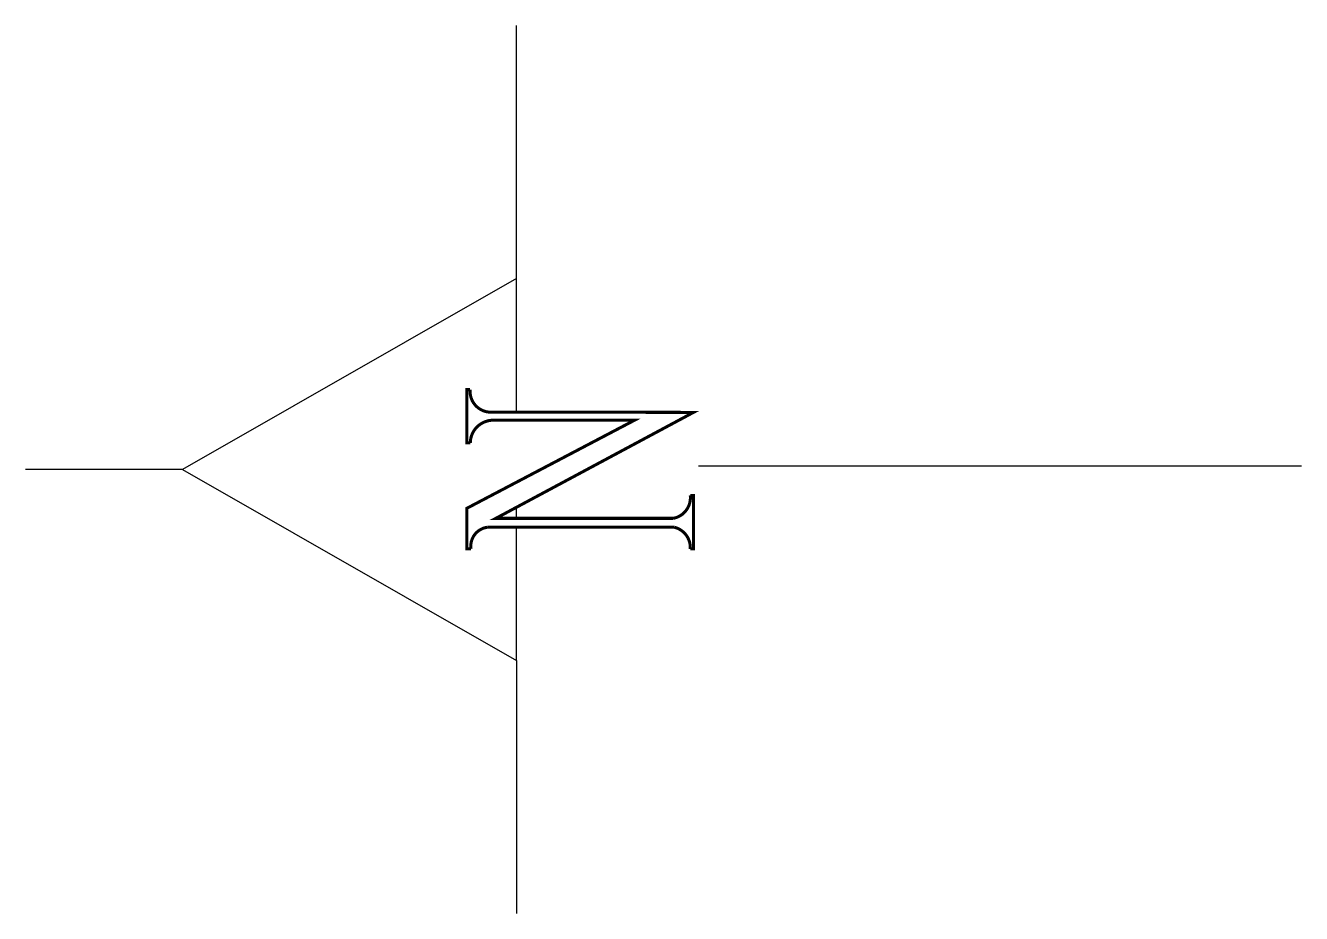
# Model space of a CAD drawing. Header units: metres. Extents: x -16.2 to 25.9, y -14.8 to 14.5.
import ezdxf

# ---------------------------------------------------------------- set-up
doc = ezdxf.new("R2010")
doc.units = ezdxf.units.M

msp = doc.modelspace()

# ---------------------------------------------------------------- linework, layer by layer
for p, q in [((0, 6.177), (0, 14.521)), ((6, 0), (25.898, 0)), ((-11.031, -0.126), (-16.206, -0.126)), ((0, -6.43), (0, -14.773))]:
    msp.add_line(p, q)
for points in [[(0, 1.764), (0, 2.461), (0, 6.177), (-11.031, -0.126), (0, -6.43), (0, -2.842), (0, -2.032)], [(0, -1.737), (0, -1.37)]]:
    msp.add_lwpolyline(points)
at = {"const_width": 0.1}
msp.add_lwpolyline([(5.837, -2.747), (5.73, -2.747, 0.359517), (5.208, -2.032), (-0.97, -2.032, 0.41745), (-1.505, -2.745), (-1.646, -2.747), (-1.646, -1.408), (3.891, 1.5), (-0.771, 1.5, 0.41042), (-1.529, 0.752), (-1.643, 0.752), (-1.643, 2.508), (-1.534, 2.508, 0.430408), (-0.871, 1.765), (5.837, 1.759), (-0.558, -1.669), (-0.686, -1.737), (5.171, -1.737, 0.390193), (5.73, -0.98), (5.837, -0.98)], format="xyb", close=True, dxfattribs=at)

doc.saveas('drawing.dxf')
